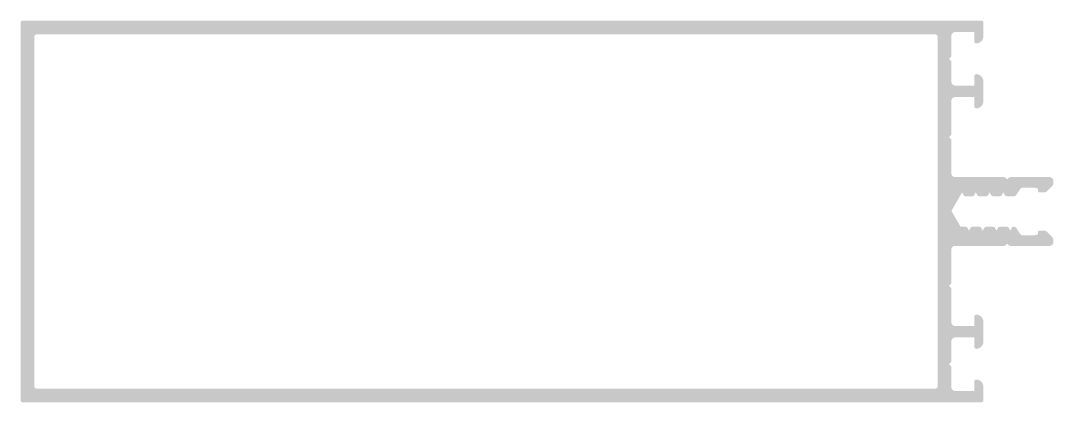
# Model space of a CAD drawing. Header units: millimetres. Extents: x -63 to 3646, y -445 to 220.
# Drawn here: x 2211.2 to 2346.4, y -445 to -395 of the extents above; entities that cross this region are included whole.
import ezdxf

# ---------------------------------------------------------------- set-up
doc = ezdxf.new("R2010")
doc.units = ezdxf.units.MM

# ---------------------------------------------------------------- blocks, each defined once
blk = doc.blocks.new('E50 T 15')
h = blk.add_hatch(color=252)
h.paths.add_polyline_path([(-8.783732, -22.9), (-8.784172, -22.916242), (-8.785491, -22.932436), (-8.787684, -22.948535), (-8.790746, -22.964491), (-8.794667, -22.980259), (-8.799436, -22.99579), (-8.805039, -23.011041), (-8.81146, -23.025967), (-8.818679, -23.040523), (-8.826675, -23.054666), (-8.835426, -23.068356), (-8.844904, -23.081552), (-8.855084, -23.094216), (-8.865934, -23.10631), (-8.877422, -23.117799), (-8.889516, -23.128649), (-8.90218, -23.138828), (-8.915376, -23.148307), (-8.929066, -23.157057), (-8.94321, -23.165054), (-8.957766, -23.172273), (-8.972691, -23.178693), (-8.987942, -23.184296), (-9.003474, -23.189065), (-9.019241, -23.192986), (-9.035198, -23.196048), (-9.051297, -23.198241), (-9.067491, -23.19956), (-9.083732, -23.2), (-126.68372, -23.2), (-126.699962, -23.19956), (-126.716156, -23.198241), (-126.732255, -23.196048), (-126.748211, -23.192986), (-126.763979, -23.189065), (-126.779511, -23.184296), (-126.794762, -23.178693), (-126.809687, -23.172273), (-126.824243, -23.165054), (-126.838386, -23.157057), (-126.852076, -23.148307), (-126.865272, -23.138828), (-126.877936, -23.128649), (-126.89003, -23.117799), (-126.901519, -23.10631), (-126.912369, -23.094216), (-126.922548, -23.081552), (-126.932027, -23.068356), (-126.940777, -23.054666), (-126.948774, -23.040523), (-126.955993, -23.025967), (-126.962413, -23.011042), (-126.968016, -22.995791), (-126.972785, -22.980259), (-126.976706, -22.964491), (-126.979768, -22.948535), (-126.981962, -22.932436), (-126.98328, -22.916242), (-126.98372, -22.9), (-126.983732, 22.9), (-126.983321, 22.915701), (-126.982089, 22.931358), (-126.980039, 22.94693), (-126.977177, 22.962373), (-126.97351, 22.977646), (-126.969049, 22.992705), (-126.963806, 23.00751), (-126.957796, 23.022021), (-126.951034, 23.036197), (-126.94354, 23.05), (-126.935333, 23.063392), (-126.926437, 23.076336), (-126.916876, 23.088796), (-126.906676, 23.100739), (-126.895864, 23.112132), (-126.884471, 23.122943), (-126.872528, 23.133144), (-126.860068, 23.142705), (-126.847124, 23.151601), (-126.833732, 23.159808), (-126.819929, 23.167302), (-126.805753, 23.174064), (-126.791243, 23.180074), (-126.776437, 23.185317), (-126.761378, 23.189778), (-126.746106, 23.193444), (-126.730663, 23.196307), (-126.715091, 23.198357), (-126.699433, 23.199589), (-126.683732, 23.2), (-9.083732, 23.2), (-9.068031, 23.199589), (-9.052374, 23.198357), (-9.036802, 23.196307), (-9.021359, 23.193444), (-9.006087, 23.189778), (-8.991027, 23.185317), (-8.976222, 23.180074), (-8.961711, 23.174064), (-8.947535, 23.167302), (-8.933732, 23.159808), (-8.920341, 23.151601), (-8.907397, 23.142705), (-8.894936, 23.133144), (-8.882993, 23.122943), (-8.8716, 23.112132), (-8.860789, 23.100739), (-8.850588, 23.088796), (-8.841027, 23.076336), (-8.832131, 23.063392), (-8.823925, 23.05), (-8.81643, 23.036197), (-8.809669, 23.022021), (-8.803658, 23.00751), (-8.798415, 22.992705), (-8.793955, 22.977646), (-8.790288, 22.962374), (-8.787426, 22.94693), (-8.785376, 22.931359), (-8.784143, 22.915701), (-8.783732, 22.9)])
h.paths.add_polyline_path([(-128.783732, -24.7), (-128.783321, -24.715701), (-128.782089, -24.731359), (-128.780039, -24.74693), (-128.777177, -24.762374), (-128.77351, -24.777646), (-128.769049, -24.792705), (-128.763806, -24.80751), (-128.757796, -24.822021), (-128.751034, -24.836197), (-128.74354, -24.85), (-128.735333, -24.863392), (-128.726437, -24.876336), (-128.716876, -24.888796), (-128.706676, -24.900739), (-128.695864, -24.912132), (-128.684471, -24.922943), (-128.672528, -24.933144), (-128.660068, -24.942705), (-128.647124, -24.951601), (-128.633732, -24.959808), (-128.619929, -24.967302), (-128.605753, -24.974064), (-128.591243, -24.980074), (-128.576437, -24.985317), (-128.561378, -24.989778), (-128.546106, -24.993444), (-128.530663, -24.996307), (-128.515091, -24.998357), (-128.499433, -24.999589), (-128.483732, -25), (-3.083732, -25), (-3.068031, -24.999589), (-3.052374, -24.998357), (-3.036802, -24.996307), (-3.021359, -24.993444), (-3.006087, -24.989778), (-2.991027, -24.985317), (-2.976222, -24.980074), (-2.961711, -24.974064), (-2.947535, -24.967302), (-2.933732, -24.959808), (-2.920341, -24.951601), (-2.907397, -24.942705), (-2.894936, -24.933144), (-2.882993, -24.922943), (-2.8716, -24.912132), (-2.860789, -24.900739), (-2.850588, -24.888796), (-2.841027, -24.876336), (-2.832131, -24.863392), (-2.823925, -24.85), (-2.81643, -24.836197), (-2.809669, -24.822021), (-2.803658, -24.80751), (-2.798415, -24.792705), (-2.793955, -24.777646), (-2.790288, -24.762374), (-2.787426, -24.74693), (-2.785376, -24.731359), (-2.784143, -24.715701), (-2.783732, -24.7), (-2.783732, -22.999985), (-2.78513, -22.947141), (-2.789317, -22.894445), (-2.796284, -22.842044), (-2.80601, -22.790085), (-2.818469, -22.738712), (-2.833625, -22.688069), (-2.851436, -22.638298), (-2.871852, -22.589538), (-2.894816, -22.541924), (-2.920265, -22.495591), (-2.948126, -22.450667), (-2.978323, -22.407279), (-3.01077, -22.365547), (-3.045378, -22.325588), (-3.082048, -22.287514), (-3.12068, -22.25143), (-3.161164, -22.217439), (-3.203388, -22.185634), (-3.247234, -22.156106), (-3.292579, -22.128936), (-3.339296, -22.104199), (-3.387256, -22.081967), (-3.436323, -22.0623), (-3.486361, -22.045253), (-3.53723, -22.030874), (-3.588788, -22.019204), (-3.64089, -22.010275), (-3.656849, -22.008407), (-3.672885, -22.007396), (-3.688952, -22.007245), (-3.705004, -22.007955), (-3.720995, -22.009523), (-3.736879, -22.011945), (-3.752611, -22.015214), (-3.768145, -22.019321), (-3.783437, -22.024253), (-3.798443, -22.029997), (-3.813119, -22.036536), (-3.827425, -22.043852), (-3.841319, -22.051923), (-3.85476, -22.060726), (-3.867711, -22.070236), (-3.880134, -22.080426), (-3.891994, -22.091267), (-3.903256, -22.102727), (-3.913889, -22.114773), (-3.923861, -22.127372), (-3.933145, -22.140486), (-3.941713, -22.154079), (-3.949541, -22.168111), (-3.956606, -22.182542), (-3.962889, -22.19733), (-3.968371, -22.212434), (-3.973037, -22.227809), (-3.976872, -22.243412), (-3.979867, -22.259198), (-3.982012, -22.275122), (-3.983302, -22.291138), (-3.983732, -22.3072), (-3.983732, -23.5), (-6.483732, -23.5), (-6.510802, -23.499267), (-6.537792, -23.497069), (-6.564623, -23.493413), (-6.591217, -23.48831), (-6.617496, -23.481775), (-6.643383, -23.473827), (-6.668801, -23.464488), (-6.693677, -23.453788), (-6.717936, -23.441756), (-6.741509, -23.428429), (-6.764326, -23.413844), (-6.786319, -23.398047), (-6.807425, -23.381081), (-6.827582, -23.362998), (-6.84673, -23.34385), (-6.864813, -23.323693), (-6.881779, -23.302587), (-6.897577, -23.280594), (-6.912161, -23.257777), (-6.925488, -23.234204), (-6.93752, -23.209945), (-6.948221, -23.185069), (-6.957559, -23.159651), (-6.965507, -23.133764), (-6.972043, -23.107485), (-6.977146, -23.080891), (-6.980801, -23.05406), (-6.982999, -23.027069), (-6.983732, -23), (-6.983732, -20.424264), (-6.984204, -20.407443), (-6.985619, -20.390675), (-6.987971, -20.374012), (-6.991254, -20.357508), (-6.995457, -20.341213), (-7.000567, -20.32518), (-7.006568, -20.309459), (-7.013442, -20.294099), (-7.021165, -20.279148), (-7.029715, -20.264654), (-7.039064, -20.250663), (-7.049183, -20.237217), (-7.06004, -20.22436), (-7.0716, -20.212132), (-7.283732, -20), (-7.0716, -19.787868), (-7.060789, -19.776475), (-7.050588, -19.764532), (-7.041027, -19.752072), (-7.032131, -19.739128), (-7.023925, -19.725736), (-7.01643, -19.711933), (-7.009669, -19.697757), (-7.003658, -19.683246), (-6.998415, -19.668441), (-6.993955, -19.653382), (-6.990288, -19.638109), (-6.987426, -19.622666), (-6.985376, -19.607094), (-6.984143, -19.591437), (-6.983732, -19.575736), (-6.983732, -17), (-6.982999, -16.972931), (-6.980801, -16.94594), (-6.977146, -16.919109), (-6.972043, -16.892515), (-6.965507, -16.866236), (-6.957559, -16.840349), (-6.948221, -16.814931), (-6.93752, -16.790055), (-6.925488, -16.765796), (-6.912161, -16.742223), (-6.897577, -16.719406), (-6.881779, -16.697413), (-6.864813, -16.676307), (-6.84673, -16.65615), (-6.827582, -16.637002), (-6.807425, -16.618919), (-6.786319, -16.601953), (-6.764326, -16.586156), (-6.741509, -16.571571), (-6.717936, -16.558244), (-6.693677, -16.546212), (-6.668801, -16.535512), (-6.643383, -16.526173), (-6.617496, -16.518225), (-6.591217, -16.51169), (-6.564623, -16.506587), (-6.537792, -16.502931), (-6.510802, -16.500733), (-6.483732, -16.5), (-3.983732, -16.5), (-3.983732, -17.692787), (-3.983302, -17.708851), (-3.982012, -17.724869), (-3.979866, -17.740796), (-3.976871, -17.756584), (-3.973034, -17.77219), (-3.968368, -17.787568), (-3.962885, -17.802673), (-3.956601, -17.817464), (-3.949534, -17.831897), (-3.941704, -17.845931), (-3.933134, -17.859525), (-3.923849, -17.872641), (-3.913874, -17.885241), (-3.903239, -17.897289), (-3.891975, -17.90875), (-3.880113, -17.919592), (-3.867687, -17.929783), (-3.854734, -17.939294), (-3.84129, -17.948098), (-3.827394, -17.956169), (-3.813085, -17.963485), (-3.798406, -17.970024), (-3.783397, -17.975768), (-3.768102, -17.9807), (-3.752566, -17.984806), (-3.736831, -17.988074), (-3.720945, -17.990496), (-3.704951, -17.992062), (-3.688896, -17.992771), (-3.672827, -17.992619), (-3.656789, -17.991606), (-3.640828, -17.989736), (-3.588727, -17.980802), (-3.537172, -17.969128), (-3.486306, -17.954745), (-3.436271, -17.937694), (-3.387207, -17.918024), (-3.33925, -17.895788), (-3.292536, -17.871049), (-3.247194, -17.843876), (-3.203352, -17.814345), (-3.161131, -17.782539), (-3.12065, -17.748546), (-3.082021, -17.712462), (-3.045354, -17.674387), (-3.010749, -17.634427), (-2.978305, -17.592695), (-2.948111, -17.549306), (-2.920252, -17.504383), (-2.894806, -17.45805), (-2.871843, -17.410437), (-2.851429, -17.361678), (-2.83362, -17.311908), (-2.818465, -17.261266), (-2.806008, -17.209894), (-2.796283, -17.157936), (-2.789317, -17.105536), (-2.785129, -17.052842), (-2.783732, -17), (-2.783732, -14.5), (-2.785129, -14.447158), (-2.789317, -14.394464), (-2.796283, -14.342064), (-2.806008, -14.290106), (-2.818465, -14.238734), (-2.83362, -14.188092), (-2.851429, -14.138322), (-2.871843, -14.089563), (-2.894806, -14.04195), (-2.920252, -13.995617), (-2.948111, -13.950694), (-2.978305, -13.907305), (-3.010749, -13.865573), (-3.045354, -13.825613), (-3.082021, -13.787538), (-3.12065, -13.751454), (-3.161131, -13.717461), (-3.203352, -13.685655), (-3.247194, -13.656124), (-3.292536, -13.628951), (-3.33925, -13.604212), (-3.387207, -13.581976), (-3.436271, -13.562306), (-3.486306, -13.545255), (-3.537172, -13.530872), (-3.588727, -13.519198), (-3.640828, -13.510264), (-3.656789, -13.508394), (-3.672827, -13.507381), (-3.688896, -13.507229), (-3.704951, -13.507938), (-3.720945, -13.509504), (-3.736831, -13.511926), (-3.752566, -13.515194), (-3.768102, -13.5193), (-3.783397, -13.524232), (-3.798406, -13.529976), (-3.813085, -13.536515), (-3.827394, -13.543831), (-3.84129, -13.551902), (-3.854734, -13.560706), (-3.867687, -13.570217), (-3.880113, -13.580408), (-3.891975, -13.59125), (-3.903239, -13.602711), (-3.913874, -13.614759), (-3.923849, -13.627359), (-3.933134, -13.640475), (-3.941704, -13.654069), (-3.949534, -13.668103), (-3.956601, -13.682536), (-3.962885, -13.697327), (-3.968368, -13.712432), (-3.973034, -13.72781), (-3.976871, -13.743416), (-3.979866, -13.759204), (-3.982012, -13.775131), (-3.983302, -13.791149), (-3.983732, -13.807213), (-3.983732, -15), (-6.483732, -15), (-6.510802, -14.999267), (-6.537792, -14.997069), (-6.564623, -14.993413), (-6.591217, -14.98831), (-6.617496, -14.981775), (-6.643383, -14.973827), (-6.668801, -14.964488), (-6.693677, -14.953788), (-6.717936, -14.941756), (-6.741509, -14.928429), (-6.764326, -14.913844), (-6.786319, -14.898047), (-6.807425, -14.881081), (-6.827582, -14.862998), (-6.84673, -14.84385), (-6.864813, -14.823693), (-6.881779, -14.802587), (-6.897577, -14.780594), (-6.912161, -14.757777), (-6.925488, -14.734204), (-6.93752, -14.709945), (-6.948221, -14.685069), (-6.957559, -14.659651), (-6.965507, -14.633764), (-6.972043, -14.607485), (-6.977146, -14.580891), (-6.980801, -14.55406), (-6.982999, -14.527069), (-6.983732, -14.5), (-6.983732, -10.155664), (-6.984204, -10.138843), (-6.985619, -10.122075), (-6.987971, -10.105412), (-6.991254, -10.088908), (-6.995457, -10.072613), (-7.000567, -10.05658), (-7.006568, -10.040859), (-7.013442, -10.025499), (-7.021165, -10.010548), (-7.029715, -9.996054), (-7.039064, -9.982063), (-7.049183, -9.968617), (-7.06004, -9.95576), (-7.0716, -9.943532), (-7.283732, -9.7314), (-7.0716, -9.519268), (-7.060789, -9.507875), (-7.050588, -9.495932), (-7.041027, -9.483472), (-7.032131, -9.470528), (-7.023925, -9.457136), (-7.01643, -9.443333), (-7.009669, -9.429157), (-7.003658, -9.414646), (-6.998415, -9.399841), (-6.993955, -9.384782), (-6.990288, -9.369509), (-6.987426, -9.354066), (-6.985376, -9.338494), (-6.984143, -9.322837), (-6.983732, -9.307136), (-6.983732, -5), (-6.983047, -4.973832), (-6.980993, -4.947736), (-6.977576, -4.921783), (-6.972806, -4.896044), (-6.966695, -4.87059), (-6.959261, -4.845492), (-6.950522, -4.820816), (-6.940505, -4.796632), (-6.929236, -4.773005), (-6.916745, -4.75), (-6.903068, -4.72768), (-6.888241, -4.706107), (-6.872305, -4.68534), (-6.855305, -4.665435), (-6.837286, -4.646447), (-6.818298, -4.628428), (-6.798392, -4.611427), (-6.777625, -4.595492), (-6.756052, -4.580665), (-6.733732, -4.566987), (-6.710728, -4.554497), (-6.687101, -4.543227), (-6.662916, -4.53321), (-6.638241, -4.524472), (-6.613142, -4.517037), (-6.587688, -4.510926), (-6.561949, -4.506156), (-6.535996, -4.502739), (-6.5099, -4.500685), (-6.483732, -4.5), (-0.107996, -4.5), (-0.092296, -4.499589), (-0.076638, -4.498357), (-0.061066, -4.496307), (-0.045623, -4.493444), (-0.030351, -4.489778), (-0.015291, -4.485317), (-0.000486, -4.480074), (0.014025, -4.474064), (0.028201, -4.467302), (0.042004, -4.459808), (0.055395, -4.451601), (0.068339, -4.442705), (0.0808, -4.433144), (0.092743, -4.422943), (0.104136, -4.412132), (0.316268, -4.2), (0.5284, -4.412132), (0.539793, -4.422943), (0.551736, -4.433144), (0.564196, -4.442705), (0.57714, -4.451601), (0.590532, -4.459808), (0.604335, -4.467302), (0.618511, -4.474064), (0.633021, -4.480074), (0.647827, -4.485317), (0.662886, -4.489778), (0.678158, -4.493444), (0.693601, -4.496307), (0.709173, -4.498357), (0.724831, -4.499589), (0.740532, -4.5), (5.857468, -4.5), (5.884537, -4.499267), (5.911527, -4.497069), (5.938359, -4.493413), (5.964953, -4.48831), (5.991232, -4.481775), (6.017119, -4.473827), (6.042537, -4.464488), (6.067412, -4.453788), (6.091672, -4.441756), (6.115245, -4.428429), (6.138061, -4.413844), (6.160055, -4.398047), (6.181161, -4.381081), (6.201317, -4.362998), (6.220465, -4.34385), (6.238549, -4.323693), (6.255514, -4.302587), (6.271312, -4.280594), (6.285896, -4.257777), (6.299224, -4.234204), (6.311255, -4.209945), (6.321956, -4.185069), (6.331294, -4.159651), (6.339243, -4.133764), (6.345778, -4.107485), (6.350881, -4.080891), (6.354537, -4.05406), (6.356734, -4.027069), (6.357468, -4), (6.357468, -3.70196), (6.356416, -3.6743), (6.353835, -3.64674), (6.349732, -3.619366), (6.344121, -3.592261), (6.337019, -3.565507), (6.328447, -3.539188), (6.318432, -3.513383), (6.307004, -3.488172), (6.294199, -3.463633), (6.280055, -3.439839), (6.264616, -3.416865), (6.247929, -3.39478), (6.230046, -3.373652), (6.211021, -3.353547), (5.503921, -2.646447), (5.483541, -2.627179), (5.462113, -2.609084), (5.439703, -2.59222), (5.416384, -2.576638), (5.392227, -2.562388), (5.36731, -2.549516), (5.341709, -2.53806), (5.315507, -2.528058), (5.288785, -2.519541), (5.261628, -2.512536), (5.234121, -2.507064), (5.20635, -2.503144), (5.178403, -2.500787), (5.150368, -2.5), (4.557468, -2.5), (4.546706, -2.499743), (4.535946, -2.500064), (4.525219, -2.500965), (4.514555, -2.502441), (4.503987, -2.504489), (4.493544, -2.507103), (4.483257, -2.510274), (4.473156, -2.513995), (4.463269, -2.518254), (4.453626, -2.523038), (4.444254, -2.528335), (4.43518, -2.534128), (4.426432, -2.5404), (4.418034, -2.547135), (4.41001, -2.554311), (4.402384, -2.561909), (4.395178, -2.569906), (4.388412, -2.57828), (4.382107, -2.587005), (4.376281, -2.596057), (4.37095, -2.605409), (4.366129, -2.615034), (4.361834, -2.624905), (4.358076, -2.634993), (4.354866, -2.645268), (4.352214, -2.655701), (4.350127, -2.666262), (4.348612, -2.67692), (4.347671, -2.687643), (4.34731, -2.698402), (4.347527, -2.709165), (4.348324, -2.7199), (4.349697, -2.730577), (4.351642, -2.741165), (4.354371, -2.757004), (4.356247, -2.772967), (4.357266, -2.789007), (4.357425, -2.805079), (4.356722, -2.821136), (4.355161, -2.837133), (4.352745, -2.853023), (4.349481, -2.86876), (4.34538, -2.884301), (4.340452, -2.899599), (4.334712, -2.914612), (4.328176, -2.929295), (4.320863, -2.943608), (4.312793, -2.957508), (4.303992, -2.970956), (4.294482, -2.983914), (4.284292, -2.996343), (4.273451, -3.008209), (4.261991, -3.019478), (4.249943, -3.030116), (4.237342, -3.040094), (4.224226, -3.049383), (4.210631, -3.057956), (4.196596, -3.065788), (4.182161, -3.072858), (4.167369, -3.079144), (4.152262, -3.08463), (4.136882, -3.089298), (4.121274, -3.093136), (4.105484, -3.096133), (4.089555, -3.098279), (4.073535, -3.099569), (4.057468, -3.1), (2.278368, -3.1), (2.261863, -3.099546), (2.245408, -3.098184), (2.229053, -3.095919), (2.212848, -3.092758), (2.19684, -3.08871), (2.18108, -3.083787), (2.165615, -3.078005), (2.150491, -3.071381), (2.135754, -3.063934), (2.12145, -3.055689), (2.10762, -3.046668), (2.094308, -3.036901), (2.081554, -3.026416), (2.069395, -3.015245), (2.05787, -3.003422), (2.047012, -2.990983), (2.036856, -2.977966), (2.02743, -2.964409), (1.484404, -2.135591), (1.474979, -2.122034), (1.464822, -2.109017), (1.453965, -2.096578), (1.442439, -2.084755), (1.430281, -2.073584), (1.417526, -2.063099), (1.404214, -2.053332), (1.390385, -2.044311), (1.37608, -2.036066), (1.361344, -2.028619), (1.34622, -2.021995), (1.330754, -2.016213), (1.314994, -2.01129), (1.298987, -2.007242), (1.282781, -2.004081), (1.266426, -2.001816), (1.249972, -2.000454), (1.233467, -2), (1.217455, -1.997588), (1.201336, -1.996043), (1.185158, -1.99537), (1.168967, -1.995571), (1.15281, -1.996645), (1.136735, -1.99859), (1.120788, -2.001399), (1.105015, -2.005064), (1.089464, -2.009575), (1.074179, -2.014918), (1.059204, -2.021079), (1.044583, -2.028038), (1.030359, -2.035776), (1.016574, -2.044271), (1.003266, -2.053496), (0.990476, -2.063427), (0.978241, -2.074033), (0.966595, -2.085283), (0.955574, -2.097146), (0.945208, -2.109586), (0.935529, -2.122567), (0.926564, -2.136051), (0.91834, -2.15), (0.716268, -2.5), (0.514195, -2.15), (0.505989, -2.136608), (0.497093, -2.123664), (0.487531, -2.111204), (0.477331, -2.099261), (0.46652, -2.087868), (0.455127, -2.077057), (0.443184, -2.066856), (0.430723, -2.057295), (0.417779, -2.048399), (0.404388, -2.040192), (0.390585, -2.032698), (0.376409, -2.025936), (0.361898, -2.019926), (0.347093, -2.014683), (0.332033, -2.010222), (0.316761, -2.006556), (0.301318, -2.003693), (0.285746, -2.001643), (0.270088, -2.000411), (0.254388, -2), (-0.621852, -2), (-0.637553, -2.000411), (-0.653211, -2.001643), (-0.668782, -2.003693), (-0.684226, -2.006556), (-0.699498, -2.010222), (-0.714557, -2.014683), (-0.729362, -2.019926), (-0.743873, -2.025936), (-0.758049, -2.032698), (-0.771852, -2.040192), (-0.785244, -2.048399), (-0.798188, -2.057295), (-0.810648, -2.066856), (-0.822591, -2.077057), (-0.833984, -2.087868), (-0.844795, -2.099261), (-0.854996, -2.111204), (-0.864557, -2.123664), (-0.873453, -2.136608), (-0.88166, -2.15), (-1.083732, -2.5), (-1.285805, -2.15), (-1.294463, -2.135916), (-1.303883, -2.122329), (-1.314037, -2.109283), (-1.324895, -2.096816), (-1.336423, -2.084965), (-1.348587, -2.073768), (-1.361349, -2.063258), (-1.37467, -2.053467), (-1.388511, -2.044424), (-1.402828, -2.036158), (-1.41758, -2.028693), (-1.43272, -2.022052), (-1.448203, -2.016255), (-1.463981, -2.01132), (-1.480008, -2.007261), (-1.496234, -2.004092), (-1.51261, -2.001821), (-1.529086, -2.000456), (-1.545612, -2), (-2.421852, -2), (-2.437553, -2.000411), (-2.453211, -2.001643), (-2.468782, -2.003693), (-2.484226, -2.006556), (-2.499498, -2.010222), (-2.514557, -2.014683), (-2.529362, -2.019926), (-2.543873, -2.025936), (-2.558049, -2.032698), (-2.571852, -2.040192), (-2.585244, -2.048399), (-2.598188, -2.057295), (-2.610648, -2.066856), (-2.622591, -2.077057), (-2.633984, -2.087868), (-2.644795, -2.099261), (-2.654996, -2.111204), (-2.664557, -2.123664), (-2.673453, -2.136608), (-2.68166, -2.15), (-2.883732, -2.5), (-3.085805, -2.15), (-3.094463, -2.135916), (-3.103883, -2.122329), (-3.114037, -2.109283), (-3.124895, -2.096816), (-3.136423, -2.084965), (-3.148587, -2.073768), (-3.161349, -2.063258), (-3.17467, -2.053467), (-3.188511, -2.044424), (-3.202828, -2.036158), (-3.21758, -2.028693), (-3.23272, -2.022052), (-3.248203, -2.016255), (-3.263981, -2.01132), (-3.280008, -2.007261), (-3.296234, -2.004092), (-3.31261, -2.001821), (-3.329086, -2.000456), (-3.345612, -2), (-4.221852, -2), (-4.237553, -2.000411), (-4.253211, -2.001643), (-4.268782, -2.003693), (-4.284226, -2.006556), (-4.299498, -2.010222), (-4.314557, -2.014683), (-4.329362, -2.019926), (-4.343873, -2.025936), (-4.358049, -2.032698), (-4.371852, -2.040192), (-4.385244, -2.048399), (-4.398188, -2.057295), (-4.410648, -2.066856), (-4.422591, -2.077057), (-4.433984, -2.087868), (-4.444795, -2.099261), (-4.454996, -2.111204), (-4.464557, -2.123664), (-4.473453, -2.136608), (-4.48166, -2.15), (-4.683732, -2.5), (-4.885805, -2.15), (-4.894463, -2.135916), (-4.903883, -2.122329), (-4.914037, -2.109283), (-4.924895, -2.096816), (-4.936423, -2.084965), (-4.948587, -2.073768), (-4.961349, -2.063258), (-4.97467, -2.053467), (-4.988511, -2.044424), (-5.002828, -2.036158), (-5.01758, -2.028693), (-5.03272, -2.022052), (-5.048203, -2.016255), (-5.063981, -2.01132), (-5.080008, -2.007261), (-5.096234, -2.004092), (-5.11261, -2.001821), (-5.129086, -2.000456), (-5.145612, -2), (-5.779232, -2), (-6.980536, 0.080665), (-5.583732, 2.5), (-5.38166, 2.15), (-5.373453, 2.136608), (-5.364557, 2.123664), (-5.354996, 2.111204), (-5.344795, 2.099261), (-5.333984, 2.087868), (-5.322591, 2.077057), (-5.310648, 2.066856), (-5.298188, 2.057295), (-5.285244, 2.048399), (-5.271852, 2.040192), (-5.258049, 2.032698), (-5.243873, 2.025936), (-5.229362, 2.019926), (-5.214557, 2.014683), (-5.199498, 2.010222), (-5.184226, 2.006556), (-5.168782, 2.003693), (-5.153211, 2.001643), (-5.137553, 2.000411), (-5.121852, 2), (-4.245612, 2), (-4.229912, 2.000411), (-4.214254, 2.001643), (-4.198682, 2.003693), (-4.183239, 2.006556), (-4.167967, 2.010222), (-4.152907, 2.014683), (-4.138102, 2.019926), (-4.123591, 2.025936), (-4.109415, 2.032698), (-4.095612, 2.040192), (-4.082221, 2.048399), (-4.069277, 2.057295), (-4.056816, 2.066856), (-4.044873, 2.077057), (-4.03348, 2.087868), (-4.022669, 2.099261), (-4.012469, 2.111204), (-4.002907, 2.123664), (-3.994011, 2.136608), (-3.985805, 2.15), (-3.783732, 2.5), (-3.58166, 2.15), (-3.573002, 2.135916), (-3.563582, 2.122329), (-3.553427, 2.109283), (-3.542569, 2.096816), (-3.531041, 2.084965), (-3.518878, 2.073768), (-3.506116, 2.063258), (-3.492794, 2.053467), (-3.478954, 2.044424), (-3.464636, 2.036158), (-3.449885, 2.028693), (-3.434745, 2.022052), (-3.419262, 2.016255), (-3.403483, 2.01132), (-3.387456, 2.007261), (-3.37123, 2.004092), (-3.354855, 2.001821), (-3.338378, 2.000456), (-3.321852, 2), (-2.445612, 2), (-2.429912, 2.000411), (-2.414254, 2.001643), (-2.398682, 2.003693), (-2.383239, 2.006556), (-2.367967, 2.010222), (-2.352907, 2.014683), (-2.338102, 2.019926), (-2.323591, 2.025936), (-2.309415, 2.032698), (-2.295612, 2.040192), (-2.282221, 2.048399), (-2.269277, 2.057295), (-2.256816, 2.066856), (-2.244873, 2.077057), (-2.23348, 2.087868), (-2.222669, 2.099261), (-2.212469, 2.111204), (-2.202907, 2.123664), (-2.194011, 2.136608), (-2.185805, 2.15), (-1.983732, 2.5), (-1.78166, 2.15), (-1.773453, 2.136608), (-1.764557, 2.123664), (-1.754996, 2.111204), (-1.744795, 2.099261), (-1.733984, 2.087868), (-1.722591, 2.077057), (-1.710648, 2.066856), (-1.698188, 2.057295), (-1.685244, 2.048399), (-1.671852, 2.040192), (-1.658049, 2.032698), (-1.643873, 2.025936), (-1.629362, 2.019926), (-1.614557, 2.014683), (-1.599498, 2.010222), (-1.584226, 2.006556), (-1.568782, 2.003693), (-1.553211, 2.001643), (-1.537553, 2.000411), (-1.521852, 2), (-0.645612, 2), (-0.629912, 2.000411), (-0.614254, 2.001643), (-0.598682, 2.003693), (-0.583239, 2.006556), (-0.567967, 2.010222), (-0.552907, 2.014683), (-0.538102, 2.019926), (-0.523591, 2.025936), (-0.509415, 2.032698), (-0.495612, 2.040192), (-0.482221, 2.048399), (-0.469277, 2.057295), (-0.456816, 2.066856), (-0.444873, 2.077057), (-0.43348, 2.087868), (-0.422669, 2.099261), (-0.412469, 2.111204), (-0.402907, 2.123664), (-0.394011, 2.136608), (-0.385805, 2.15), (-0.183732, 2.5), (0.01834, 2.15), (0.026547, 2.136608), (0.035443, 2.123664), (0.045004, 2.111204), (0.055205, 2.099261), (0.066016, 2.087868), (0.077409, 2.077057), (0.089352, 2.066856), (0.101812, 2.057295), (0.114756, 2.048399), (0.128148, 2.040192), (0.141951, 2.032698), (0.156127, 2.025936), (0.170638, 2.019926), (0.185443, 2.014683), (0.200502, 2.010222), (0.215774, 2.006556), (0.231218, 2.003693), (0.246789, 2.001643), (0.262447, 2.000411), (0.278148, 2), (1.233467, 2), (1.249972, 2.000454), (1.266426, 2.001816), (1.282781, 2.004081), (1.298987, 2.007242), (1.314994, 2.01129), (1.330754, 2.016213), (1.34622, 2.021995), (1.361344, 2.028619), (1.37608, 2.036065), (1.390385, 2.044311), (1.404214, 2.053331), (1.417526, 2.063099), (1.430281, 2.073584), (1.442439, 2.084755), (1.453965, 2.096577), (1.464822, 2.109016), (1.474979, 2.122034), (1.484404, 2.13559), (2.027431, 2.96441), (2.036857, 2.977966), (2.047013, 2.990984), (2.057871, 3.003423), (2.069396, 3.015245), (2.081555, 3.026416), (2.094309, 3.036901), (2.107621, 3.046669), (2.121451, 3.055689), (2.135755, 3.063935), (2.150492, 3.071381), (2.165616, 3.078005), (2.181081, 3.083787), (2.196841, 3.08871), (2.212849, 3.092758), (2.229054, 3.095919), (2.245409, 3.098184), (2.261864, 3.099546), (2.278369, 3.1), (4.057468, 3.1), (4.073169, 3.099589), (4.088826, 3.098357), (4.104398, 3.096307), (4.119841, 3.093444), (4.135113, 3.089778), (4.150173, 3.085317), (4.164978, 3.080074), (4.179489, 3.074064), (4.193665, 3.067302), (4.207468, 3.059808), (4.220859, 3.051601), (4.233803, 3.042705), (4.246264, 3.033144), (4.258207, 3.022943), (4.2696, 3.012132), (4.280411, 3.000739), (4.290612, 2.988796), (4.300173, 2.976336), (4.309069, 2.963392), (4.317275, 2.95), (4.32477, 2.936197), (4.331531, 2.922021), (4.337542, 2.90751), (4.342785, 2.892705), (4.347245, 2.877646), (4.350912, 2.862374), (4.353774, 2.84693), (4.355824, 2.831359), (4.357057, 2.815701), (4.357468, 2.8), (4.357468, 2.7), (4.357742, 2.689533), (4.358563, 2.679094), (4.35993, 2.668713), (4.361838, 2.658418), (4.364283, 2.648236), (4.367256, 2.638197), (4.370752, 2.628326), (4.374759, 2.618653), (4.379266, 2.609202), (4.384263, 2.6), (4.389734, 2.591072), (4.395664, 2.582443), (4.402039, 2.574136), (4.408839, 2.566174), (4.416046, 2.558579), (4.423642, 2.551371), (4.431604, 2.544571), (4.439911, 2.538197), (4.44854, 2.532266), (4.457468, 2.526795), (4.46667, 2.521799), (4.47612, 2.517291), (4.485794, 2.513284), (4.495664, 2.509789), (4.505704, 2.506815), (4.515885, 2.50437), (4.526181, 2.502462), (4.536562, 2.501096), (4.547001, 2.500274), (4.557468, 2.5), (5.150466, 2.5), (5.178471, 2.500786), (5.206388, 2.50314), (5.234128, 2.507056), (5.261606, 2.512521), (5.288734, 2.519518), (5.315427, 2.528025), (5.341601, 2.538015), (5.367174, 2.549457), (5.392065, 2.562315), (5.416196, 2.576548), (5.439491, 2.592111), (5.461877, 2.608956), (5.483283, 2.62703), (5.503643, 2.646275), (6.210994, 3.35352), (6.229017, 3.372509), (6.24602, 3.392414), (6.261958, 3.413183), (6.276788, 3.434757), (6.290468, 3.457078), (6.302961, 3.480085), (6.314232, 3.503713), (6.324252, 3.5279), (6.332991, 3.552577), (6.340427, 3.577678), (6.346539, 3.603134), (6.351311, 3.628875), (6.354728, 3.654831), (6.356782, 3.68093), (6.357468, 3.7071), (6.357468, 4), (6.356783, 4.026168), (6.354729, 4.052264), (6.351312, 4.078217), (6.346542, 4.103956), (6.340431, 4.12941), (6.332996, 4.154508), (6.324258, 4.179184), (6.31424, 4.203368), (6.302971, 4.226995), (6.29048, 4.25), (6.276803, 4.27232), (6.261976, 4.293893), (6.246041, 4.31466), (6.22904, 4.334565), (6.211021, 4.353553), (6.192033, 4.371572), (6.172128, 4.388573), (6.15136, 4.404508), (6.129787, 4.419335), (6.107468, 4.433013), (6.084463, 4.445503), (6.060836, 4.456773), (6.036652, 4.46679), (6.011976, 4.475528), (5.986877, 4.482963), (5.961424, 4.489074), (5.935685, 4.493844), (5.909732, 4.497261), (5.883636, 4.499315), (5.857468, 4.5), (0.740532, 4.5), (0.724831, 4.499589), (0.709173, 4.498357), (0.693601, 4.496307), (0.678158, 4.493444), (0.662886, 4.489778), (0.647827, 4.485317), (0.633021, 4.480074), (0.618511, 4.474064), (0.604335, 4.467302), (0.590532, 4.459808), (0.57714, 4.451601), (0.564196, 4.442705), (0.551736, 4.433144), (0.539793, 4.422943), (0.5284, 4.412132), (0.316268, 4.2), (0.104136, 4.412132), (0.092743, 4.422943), (0.0808, 4.433144), (0.068339, 4.442705), (0.055395, 4.451601), (0.042004, 4.459808), (0.028201, 4.467302), (0.014025, 4.474064), (-0.000486, 4.480074), (-0.015291, 4.485317), (-0.030351, 4.489778), (-0.045623, 4.493444), (-0.061066, 4.496307), (-0.076638, 4.498357), (-0.092296, 4.499589), (-0.107996, 4.5), (-6.483732, 4.5), (-6.510802, 4.500733), (-6.537792, 4.502931), (-6.564623, 4.506587), (-6.591217, 4.51169), (-6.617496, 4.518225), (-6.643383, 4.526173), (-6.668801, 4.535512), (-6.693677, 4.546212), (-6.717936, 4.558244), (-6.741509, 4.571571), (-6.764326, 4.586156), (-6.786319, 4.601953), (-6.807425, 4.618919), (-6.827582, 4.637002), (-6.84673, 4.65615), (-6.864813, 4.676307), (-6.881779, 4.697413), (-6.897577, 4.719406), (-6.912161, 4.742223), (-6.925488, 4.765796), (-6.93752, 4.790055), (-6.948221, 4.814931), (-6.957559, 4.840349), (-6.965507, 4.866236), (-6.972043, 4.892515), (-6.977146, 4.919109), (-6.980801, 4.94594), (-6.982999, 4.972931), (-6.983732, 5), (-6.983732, 9.307136), (-6.984143, 9.322837), (-6.985376, 9.338494), (-6.987426, 9.354066), (-6.990288, 9.369509), (-6.993955, 9.384782), (-6.998415, 9.399841), (-7.003658, 9.414646), (-7.009669, 9.429157), (-7.01643, 9.443333), (-7.023925, 9.457136), (-7.032131, 9.470528), (-7.041027, 9.483472), (-7.050588, 9.495932), (-7.060789, 9.507875), (-7.0716, 9.519268), (-7.283732, 9.7314), (-7.0716, 9.943532), (-7.06004, 9.95576), (-7.049183, 9.968617), (-7.039064, 9.982063), (-7.029715, 9.996054), (-7.021165, 10.010548), (-7.013442, 10.025499), (-7.006568, 10.040859), (-7.000567, 10.05658), (-6.995457, 10.072613), (-6.991254, 10.088908), (-6.987971, 10.105412), (-6.985619, 10.122075), (-6.984204, 10.138843), (-6.983732, 10.155664), (-6.983732, 14.5), (-6.983047, 14.526168), (-6.980993, 14.552264), (-6.977576, 14.578217), (-6.972806, 14.603956), (-6.966695, 14.62941), (-6.959261, 14.654508), (-6.950522, 14.679184), (-6.940505, 14.703368), (-6.929236, 14.726995), (-6.916745, 14.75), (-6.903068, 14.77232), (-6.888241, 14.793893), (-6.872305, 14.81466), (-6.855305, 14.834565), (-6.837286, 14.853553), (-6.818298, 14.871572), (-6.798392, 14.888573), (-6.777625, 14.904508), (-6.756052, 14.919335), (-6.733732, 14.933013), (-6.710728, 14.945503), (-6.687101, 14.956773), (-6.662916, 14.96679), (-6.638241, 14.975528), (-6.613142, 14.982963), (-6.587688, 14.989074), (-6.561949, 14.993844), (-6.535996, 14.997261), (-6.5099, 14.999315), (-6.483732, 15), (-3.983732, 15), (-3.983732, 13.807213), (-3.983302, 13.791149), (-3.982012, 13.775131), (-3.979866, 13.759204), (-3.976871, 13.743416), (-3.973034, 13.72781), (-3.968368, 13.712432), (-3.962885, 13.697327), (-3.956601, 13.682536), (-3.949534, 13.668103), (-3.941704, 13.654069), (-3.933134, 13.640475), (-3.923849, 13.627359), (-3.913874, 13.614759), (-3.903239, 13.602711), (-3.891975, 13.59125), (-3.880113, 13.580408), (-3.867687, 13.570217), (-3.854734, 13.560706), (-3.84129, 13.551902), (-3.827394, 13.543831), (-3.813085, 13.536515), (-3.798406, 13.529976), (-3.783397, 13.524232), (-3.768102, 13.5193), (-3.752566, 13.515194), (-3.736831, 13.511926), (-3.720945, 13.509504), (-3.704951, 13.507938), (-3.688896, 13.507229), (-3.672827, 13.507381), (-3.656789, 13.508394), (-3.640828, 13.510264), (-3.588727, 13.519198), (-3.537172, 13.530872), (-3.486306, 13.545255), (-3.436271, 13.562306), (-3.387207, 13.581976), (-3.33925, 13.604212), (-3.292536, 13.628951), (-3.247194, 13.656124), (-3.203352, 13.685655), (-3.161131, 13.717461), (-3.12065, 13.751454), (-3.082021, 13.787538), (-3.045354, 13.825613), (-3.010749, 13.865573), (-2.978305, 13.907305), (-2.948111, 13.950694), (-2.920252, 13.995617), (-2.894806, 14.04195), (-2.871843, 14.089563), (-2.851429, 14.138322), (-2.83362, 14.188092), (-2.818465, 14.238734), (-2.806008, 14.290106), (-2.796283, 14.342064), (-2.789317, 14.394464), (-2.785129, 14.447158), (-2.783732, 14.5), (-2.783732, 17.000015), (-2.78513, 17.052859), (-2.789317, 17.105555), (-2.796284, 17.157956), (-2.80601, 17.209915), (-2.818469, 17.261288), (-2.833625, 17.311931), (-2.851436, 17.361702), (-2.871852, 17.410462), (-2.894816, 17.458076), (-2.920265, 17.504409), (-2.948126, 17.549333), (-2.978323, 17.592721), (-3.01077, 17.634453), (-3.045378, 17.674412), (-3.082048, 17.712486), (-3.12068, 17.74857), (-3.161164, 17.782561), (-3.203388, 17.814366), (-3.247234, 17.843894), (-3.292579, 17.871064), (-3.339296, 17.895801), (-3.387256, 17.918033), (-3.436323, 17.9377), (-3.486361, 17.954747), (-3.53723, 17.969126), (-3.588788, 17.980796), (-3.64089, 17.989725), (-3.656849, 17.991593), (-3.672885, 17.992604), (-3.688952, 17.992755), (-3.705004, 17.992045), (-3.720995, 17.990477), (-3.736879, 17.988055), (-3.752611, 17.984786), (-3.768145, 17.980679), (-3.783437, 17.975747), (-3.798443, 17.970003), (-3.813119, 17.963464), (-3.827425, 17.956148), (-3.841319, 17.948077), (-3.85476, 17.939274), (-3.867711, 17.929764), (-3.880134, 17.919574), (-3.891994, 17.908733), (-3.903256, 17.897273), (-3.913889, 17.885227), (-3.923861, 17.872628), (-3.933145, 17.859514), (-3.941713, 17.845921), (-3.949541, 17.831889), (-3.956606, 17.817458), (-3.962889, 17.80267), (-3.968371, 17.787566), (-3.973037, 17.772191), (-3.976872, 17.756588), (-3.979867, 17.740802), (-3.982012, 17.724878), (-3.983302, 17.708862), (-3.983732, 17.6928), (-3.983732, 16.5), (-6.483732, 16.5), (-6.510802, 16.500733), (-6.537792, 16.502931), (-6.564623, 16.506587), (-6.591217, 16.51169), (-6.617496, 16.518225), (-6.643383, 16.526173), (-6.668801, 16.535512), (-6.693677, 16.546212), (-6.717936, 16.558244), (-6.741509, 16.571571), (-6.764326, 16.586156), (-6.786319, 16.601953), (-6.807425, 16.618919), (-6.827582, 16.637002), (-6.84673, 16.65615), (-6.864813, 16.676307), (-6.881779, 16.697413), (-6.897577, 16.719406), (-6.912161, 16.742223), (-6.925488, 16.765796), (-6.93752, 16.790055), (-6.948221, 16.814931), (-6.957559, 16.840349), (-6.965507, 16.866236), (-6.972043, 16.892515), (-6.977146, 16.919109), (-6.980801, 16.94594), (-6.982999, 16.972931), (-6.983732, 17), (-6.983732, 19.575736), (-6.984204, 19.592557), (-6.985619, 19.609325), (-6.987971, 19.625988), (-6.991254, 19.642492), (-6.995457, 19.658787), (-7.000567, 19.67482), (-7.006568, 19.690541), (-7.013442, 19.705901), (-7.021165, 19.720852), (-7.029715, 19.735346), (-7.039064, 19.749337), (-7.049183, 19.762783), (-7.06004, 19.77564), (-7.0716, 19.787868), (-7.283732, 20), (-7.0716, 20.212132), (-7.060789, 20.223525), (-7.050588, 20.235468), (-7.041027, 20.247928), (-7.032131, 20.260872), (-7.023925, 20.274264), (-7.01643, 20.288067), (-7.009669, 20.302243), (-7.003658, 20.316754), (-6.998415, 20.331559), (-6.993955, 20.346618), (-6.990288, 20.361891), (-6.987426, 20.377334), (-6.985376, 20.392906), (-6.984143, 20.408563), (-6.983732, 20.424264), (-6.983732, 23), (-6.983047, 23.026168), (-6.980993, 23.052264), (-6.977576, 23.078217), (-6.972806, 23.103956), (-6.966695, 23.12941), (-6.959261, 23.154508), (-6.950522, 23.179184), (-6.940505, 23.203368), (-6.929236, 23.226995), (-6.916745, 23.25), (-6.903068, 23.27232), (-6.888241, 23.293893), (-6.872305, 23.31466), (-6.855305, 23.334565), (-6.837286, 23.353553), (-6.818298, 23.371572), (-6.798392, 23.388573), (-6.777625, 23.404508), (-6.756052, 23.419335), (-6.733732, 23.433013), (-6.710728, 23.445503), (-6.687101, 23.456773), (-6.662916, 23.46679), (-6.638241, 23.475528), (-6.613142, 23.482963), (-6.587688, 23.489074), (-6.561949, 23.493844), (-6.535996, 23.497261), (-6.5099, 23.499315), (-6.483732, 23.5), (-3.983732, 23.5), (-3.983732, 22.3072), (-3.983302, 22.291138), (-3.982012, 22.275122), (-3.979867, 22.259198), (-3.976872, 22.243412), (-3.973037, 22.227809), (-3.968371, 22.212434), (-3.962889, 22.19733), (-3.956606, 22.182542), (-3.949541, 22.168111), (-3.941713, 22.154079), (-3.933145, 22.140486), (-3.923861, 22.127372), (-3.913889, 22.114773), (-3.903256, 22.102727), (-3.891994, 22.091267), (-3.880134, 22.080426), (-3.867711, 22.070236), (-3.85476, 22.060726), (-3.841319, 22.051923), (-3.827425, 22.043852), (-3.813119, 22.036536), (-3.798443, 22.029997), (-3.783437, 22.024253), (-3.768145, 22.019321), (-3.752611, 22.015214), (-3.736879, 22.011945), (-3.720995, 22.009523), (-3.705004, 22.007955), (-3.688952, 22.007245), (-3.672885, 22.007396), (-3.656849, 22.008407), (-3.64089, 22.010275), (-3.588788, 22.019204), (-3.53723, 22.030874), (-3.486361, 22.045253), (-3.436323, 22.0623), (-3.387256, 22.081967), (-3.339296, 22.104199), (-3.292579, 22.128936), (-3.247234, 22.156106), (-3.203388, 22.185634), (-3.161164, 22.217439), (-3.12068, 22.25143), (-3.082048, 22.287514), (-3.045378, 22.325588), (-3.01077, 22.365547), (-2.978323, 22.407279), (-2.948126, 22.450667), (-2.920265, 22.495591), (-2.894816, 22.541924), (-2.871852, 22.589538), (-2.851436, 22.638298), (-2.833625, 22.688069), (-2.818469, 22.738712), (-2.80601, 22.790085), (-2.796284, 22.842044), (-2.789317, 22.894445), (-2.78513, 22.947141), (-2.783732, 22.999985), (-2.783732, 24.7), (-2.784143, 24.715701), (-2.785376, 24.731359), (-2.787426, 24.74693), (-2.790288, 24.762374), (-2.793955, 24.777646), (-2.798415, 24.792705), (-2.803658, 24.80751), (-2.809669, 24.822021), (-2.81643, 24.836197), (-2.823925, 24.85), (-2.832131, 24.863392), (-2.841027, 24.876336), (-2.850588, 24.888796), (-2.860789, 24.900739), (-2.8716, 24.912132), (-2.882993, 24.922943), (-2.894936, 24.933144), (-2.907397, 24.942705), (-2.920341, 24.951601), (-2.933732, 24.959808), (-2.947535, 24.967302), (-2.961711, 24.974064), (-2.976222, 24.980074), (-2.991027, 24.985317), (-3.006087, 24.989778), (-3.021359, 24.993444), (-3.036802, 24.996307), (-3.052374, 24.998357), (-3.068031, 24.999589), (-3.083732, 25), (-128.483732, 25), (-128.499974, 24.99956), (-128.516168, 24.998241), (-128.532267, 24.996048), (-128.548223, 24.992986), (-128.563991, 24.989065), (-128.579523, 24.984296), (-128.594774, 24.978693), (-128.609699, 24.972273), (-128.624255, 24.965054), (-128.638398, 24.957057), (-128.652088, 24.948307), (-128.665285, 24.938828), (-128.677948, 24.928649), (-128.690042, 24.917799), (-128.701531, 24.90631), (-128.712381, 24.894216), (-128.72256, 24.881552), (-128.732039, 24.868356), (-128.740789, 24.854666), (-128.748786, 24.840523), (-128.756005, 24.825967), (-128.762425, 24.811041), (-128.768028, 24.79579), (-128.772797, 24.780259), (-128.776718, 24.764491), (-128.77978, 24.748535), (-128.781974, 24.732436), (-128.783292, 24.716242), (-128.783732, 24.7)])

msp = doc.modelspace()

# ---------------------------------------------------------------- block references
msp.add_blockref('E50 T 15', (2340, -420))

doc.saveas('drawing.dxf')
